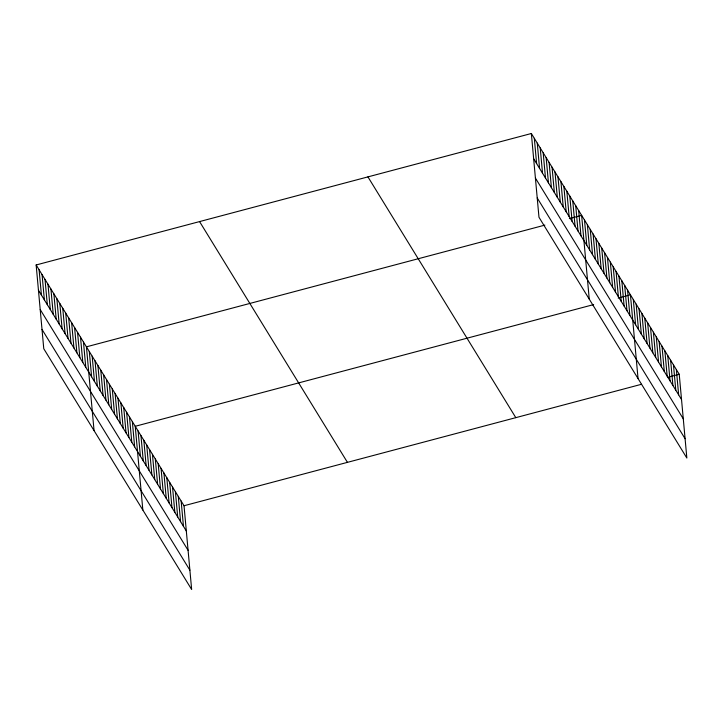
<?xml version="1.0" encoding="UTF-8"?>
<svg xmlns="http://www.w3.org/2000/svg" width="723" height="723" viewBox="0 0 723 723"><rect width="100%" height="100%" fill="white"/><g stroke="black" fill="none" stroke-linecap="round" stroke-linejoin="round"><path stroke-width="1.08" d="M36.15 264.97L184.022 505.739L191.649 589.498L43.769 348.73L36.15 264.97L531.351 133.502L679.231 374.27L686.85 458.03L538.978 217.262L531.351 133.502M544.862 225.124L86.426 346.832L94.053 430.592M569.372 218.617L581.626 215.364L589.254 299.123M593.664 304.582L135.228 426.29L142.847 510.04M618.174 298.075L630.429 294.821L638.048 378.581M184.022 505.739L641.437 384.302M667.989 377.252L679.231 374.27M533.655 158.762L681.527 399.539M535.409 178.066L683.28 418.843M537.216 197.957L685.097 438.725M367.935 176.882L515.806 417.659M199.566 221.581L347.438 462.359M38.446 290.23L186.326 530.998M40.208 309.534L188.079 550.302M42.015 329.426L189.887 570.194M676.357 369.598L678.653 394.857M673.484 364.925L675.788 390.185M670.619 360.253L672.914 385.513M667.745 355.58L670.04 380.84M664.871 350.908L667.175 376.168M662.006 346.227L664.301 371.495M659.132 341.554L661.437 366.823M656.267 336.882L658.563 362.142M653.393 332.209L655.689 357.469M650.519 327.537L652.824 352.797M647.654 322.865L649.95 348.125M644.78 318.183L647.085 343.452M641.916 313.511L644.211 338.78M639.042 308.838L641.337 334.098M636.168 304.166L638.472 329.426M633.303 299.494L635.598 324.754M627.555 290.149L629.86 315.409M624.69 285.468L626.986 310.736M621.816 280.795L624.121 306.055M618.951 276.123L621.247 301.383M616.077 271.45L618.373 296.71M613.203 266.778L615.508 292.038M610.339 262.106L612.634 287.365M607.465 257.424L609.76 282.693M604.591 252.752L606.895 278.021M601.726 248.079L604.021 273.339M598.852 243.407L601.156 268.667M595.987 238.735L598.283 263.994M593.113 234.062L595.409 259.322M590.239 229.39L592.544 254.65M587.374 224.708L589.67 249.977M584.5 220.036L586.796 245.296M578.671 210.547L580.976 235.806M575.716 205.73L578.011 230.999M572.761 200.922L575.056 226.182M569.805 196.105L572.101 221.365M566.841 191.288L569.146 216.548M563.886 186.471L566.181 211.731M560.931 181.654L563.226 206.914M557.975 176.837L560.271 202.106M555.011 172.029L557.316 197.289M552.056 167.212L554.351 192.472M549.1 162.395L551.396 187.655M546.145 157.578L548.441 182.838M543.181 152.761L545.485 178.03M540.226 147.944L542.521 173.213M537.27 143.136L539.566 168.396M534.315 138.319L536.611 163.579M181.157 501.066L183.452 526.326M178.283 496.394L180.578 521.654M175.409 491.721L177.713 516.981M172.544 487.049L174.839 512.309M169.67 482.368L171.975 507.636M166.805 477.695L169.101 502.955M163.931 473.023L166.227 498.283M161.057 468.35L163.362 493.61M158.192 463.678L160.488 488.938M155.318 459.006L157.614 484.265M152.445 454.324L154.749 479.593M149.58 449.652L151.875 474.921M146.706 444.979L149.01 470.239M143.841 440.307L146.136 465.567M140.967 435.635L143.262 460.894M138.093 430.962L140.398 456.222M132.354 421.608L134.65 446.877M129.48 416.936L131.785 442.196M126.615 412.264L128.911 437.523M123.741 407.591L126.046 432.851M120.877 402.919L123.172 428.179M118.003 398.246L120.298 423.506M115.129 393.565L117.433 418.834M112.264 388.893L114.559 414.152M109.39 384.22L111.694 409.48M106.516 379.548L108.821 404.808M103.651 374.876L105.947 400.135M100.777 370.203L103.082 395.463M97.912 365.522L100.208 390.791M95.038 360.849L97.334 386.118M92.164 356.177L94.469 381.437M89.3 351.505L91.595 376.764M83.47 342.015L85.766 367.275M80.515 337.198L82.811 362.458M77.551 332.381L79.855 357.65M74.596 327.573L76.9 352.833M71.64 322.756L73.936 348.016M68.685 317.939L70.981 343.199M65.721 313.122L68.025 338.382M62.765 308.305L65.07 333.565M59.81 303.488L62.106 328.757M56.855 298.68L59.15 323.94M53.891 293.863L56.195 319.123M50.935 289.046L53.24 314.306M47.98 284.229L50.276 309.489M45.025 279.412L47.32 304.672M42.061 274.595L44.365 299.864M39.105 269.787L41.41 295.047"/></g></svg>
